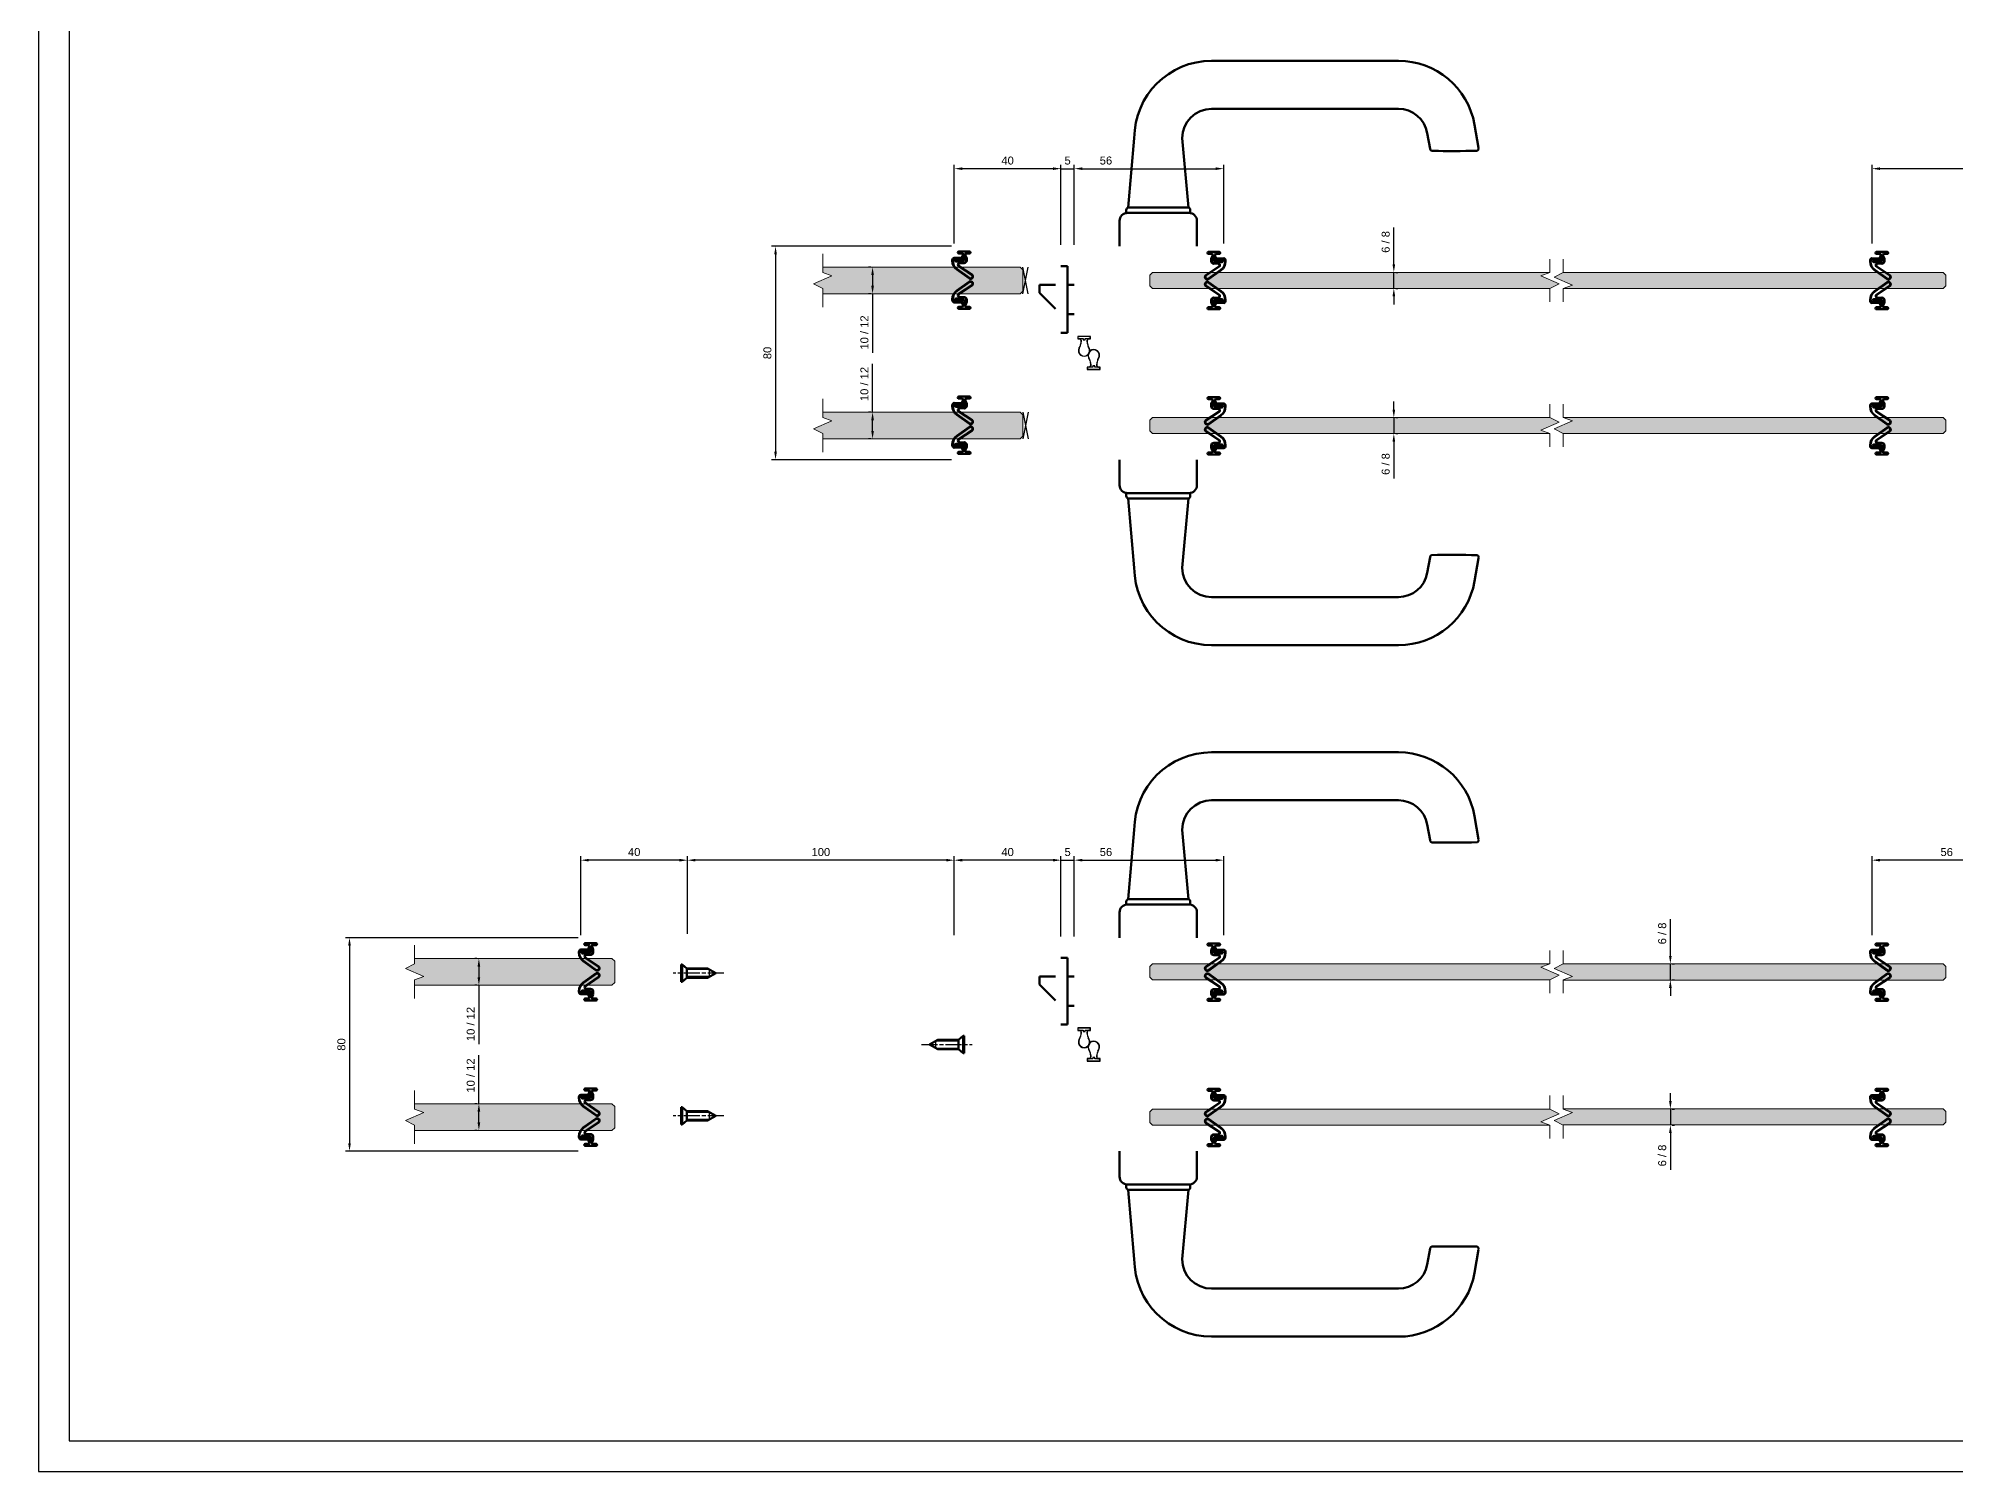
# Model space of a CAD drawing. Header units: millimetres. Extents: x 2781 to 3978, y 2153 to 2994.
# Drawn here: x 2781 to 3500, y 2153 to 2690 of the extents above; entities that cross this region are included whole.
import ezdxf

# ---------------------------------------------------------------- set-up
doc = ezdxf.new("R2010")
doc.units = ezdxf.units.MM
doc.linetypes.add('AM_ISO08W050', pattern=[18, 12, -1.5, 3, -1.5])
doc.linetypes.add('AM_ISO08W050x2', pattern=[9, 6, -0.75, 1.5, -0.75])
for name, color, linetype in [('48800_-_L2315', 7, 'Continuous'), ('48800_-_L3000', 7, 'Continuous'), ('__ADSSRV1_UTENTI', 7, 'Continuous'), ('Blocchi', 7, 'Continuous'), ('COMP', 41, 'Continuous'), ('PARTENZA_VERTICA', 7, 'Continuous'), ('quote', 3, 'Continuous')]:
    doc.layers.add(name, color=color, linetype=linetype)
for name, color, linetype, lineweight in [('AM_0N', 7, 'Continuous', 50), ('AM_4N', 3, 'Continuous', 25), ('AM_7N', 4, 'AM_ISO08W050', 25), ('GLASS & JOINTS', 250, 'Continuous', 13), ('NOTES', 7, 'Continuous', 15)]:
    doc.layers.add(name, color=color, linetype=linetype, lineweight=lineweight)
doc.layers.add('GLASS HATCH', color=7, linetype='Continuous', true_color=0xb8ffed, transparency=0.5)
doc.styles.get("Standard").update_dxf_attribs({"font": 'arial.ttf'})
doc.dimstyles.new('ISO-25$0', dxfattribs={"dimtxt": 3, "dimasz": 3, "dimexe": 1.5, "dimexo": 1.5, "dimgap": 1.5, "dimtad": 1, "dimtxsty": 'Standard', "dimcen": 2.5, "dimadec": 0, "dimazin": 0, "dimtfac": 1, "dimtmove": 0, "dimatfit": 3, "dimfxl": 1, "dimarcsym": 0})

# ---------------------------------------------------------------- blocks, each defined once
blk = doc.blocks.new('48750')
at = {"layer": 'COMP'}
for p, q in [((-3.8, 1.56), (-4.38, 1.84)), ((-1.46, 1.14), (-2.05, 1.14)), ((-4.38, -1.84), (-3.8, -1.56)), ((-2.05, -1.14), (-1.46, -1.14))]:
    blk.add_line(p, q, dxfattribs=at)
blk.add_lwpolyline([(-0.95, 1.75, -0.414214), (-1.45, 1.25), (-2.05, 1.25, -0.117054), (-3.75, 1.65), (-4.33, 1.94, 1.622467), (-4.33, -1.94), (-3.75, -1.65, -0.117054), (-2.05, -1.25), (-1.45, -1.25, -0.414214), (-0.95, -1.75), (-0.95, -2.41), (0, -2.41), (0, 2.41), (-0.95, 2.41)], format="xyb", close=True, dxfattribs=at)
blk.add_lwpolyline([(-0.1, 2.32), (-0.85, 2.32), (-0.85, 0.4), (-1.35, 0.4), (-1.35, -0.4), (-0.85, -0.4), (-0.85, -2.31), (-0.1, -2.31)], close=True, dxfattribs=at)
for centre, radius, start, end in [((-5.3, 0), 2.07, 63.29482, 296.70518), ((-2.05, 5.03), 3.89, 243.29482, 270), ((-1.46, 1.75), 0.61, 270, 0), ((-2.05, -5.03), 3.89, 90, 116.70518), ((-1.46, -1.75), 0.61, 0, 90)]:
    blk.add_arc(centre, radius, start, end, dxfattribs=at)
blk = doc.blocks.new('*D12')
at = {"layer": 'Defpoints', "color": 0, "transparency": 16777216}
for p in [(3288.26, 2602.63), (3289.05, 2602.63), (3288.26, 2596.63)]:
    blk.add_point(p, dxfattribs=at)
at = {"layer": 'quote', "color": 0, "lineweight": -2, "transparency": 16777216}
for p, q in [((3289.05, 2605.63), (3289.05, 2619.44)), ((3289.05, 2596.63), (3289.05, 2602.63)), ((3289.76, 2602.63), (3290.55, 2602.63)), ((3289.76, 2596.63), (3290.55, 2596.63)), ((3289.05, 2593.63), (3289.05, 2590.63))]:
    blk.add_line(p, q, dxfattribs=at)
at = {"layer": 'quote', "color": 0, "transparency": 16777216}
for points in [[(3288.55, 2605.63), (3289.55, 2605.63), (3289.05, 2602.63)], [(3288.55, 2593.63), (3289.55, 2593.63), (3289.05, 2596.63)]]:
    blk.add_solid(points, dxfattribs=at)
at = {"layer": 'quote', "color": 0, "transparency": 16777216, "insert": (3286, 2614.04), "char_height": 3, "attachment_point": 5, "rotation": 90}
blk.add_mtext('6 / 8', dxfattribs=at)
blk = doc.blocks.new('48800')
at = {"layer": '48800_-_L3000', "linetype": 'Continuous', "lineweight": 5}
h = blk.add_hatch(dxfattribs=at)
h.set_pattern_fill('LINE', color=3, scale=2, angle=45, style=0)
h.set_pattern_definition([(45, (-6239.775, -3270.2284), (-4.490128, 4.490128), [])])
edge = h.paths.add_edge_path()
edge.add_arc((9.4, 2.41), 0.897, 334.12953, 494.36432)
edge.add_line((8.77, 3.05), (5.44, -1.86))
edge.add_arc((4.92, -1.52), 0.632, 270, 326.69915, ccw=False)
edge.add_arc((5, -1.51), 0.64, 180.31288, 262.86787, ccw=False)
edge.add_line((4.36, -1.52), (4.39, -0.03))
edge.add_arc((3.39, -0.03), 1, 0, 90)
edge.add_line((3.39, 0.97), (2.4, 0.97))
edge.add_arc((2.4, 0.71), 0.253, 90, 120)
edge.add_line((2.27, 0.93), (1.59, 0.54))
edge.add_arc((1.47, 0.76), 0.253, 270, 300, ccw=False)
edge.add_line((1.47, 0.51), (1.01, 0.51))
edge.add_line((1.01, 0.51), (1.01, 0.41))
edge.add_line((1.01, 0.41), (1.47, 0.41))
edge.add_arc((1.47, 0.76), 0.353, 270, 300)
edge.add_line((1.64, 0.45), (2.32, 0.85))
edge.add_arc((2.4, 0.71), 0.153, 90, 120, ccw=False)
edge.add_line((2.4, 0.87), (3.39, 0.87))
edge.add_arc((3.39, -0.03), 0.9, 0.06989, 90, ccw=False)
edge.add_line((4.29, -0.03), (4.26, -1.51))
edge.add_arc((5, -1.51), 0.74, 180.20051, 263.35004)
edge.add_arc((4.92, -1.52), 0.732, 269.51182, 326.6433)
edge.add_line((5.53, -1.92), (8.85, 2.99))
edge.add_arc((9.4, 2.41), 0.797, -25.27845, 133.65847, ccw=False)
edge.add_line((10.12, 2.07), (6.71, -2.69))
edge.add_arc((3.54, -0.42), 3.9, 270, 324.43426, ccw=False)
edge.add_line((3.54, -4.32), (3.25, -4.32))
edge.add_arc((3.27, -3.48), 0.839, 196.69401, 268.73177, ccw=False)
edge.add_line((2.47, -3.72), (2.5, -1.15))
edge.add_arc((2.15, -1.15), 0.353, 359.88621, 420)
edge.add_line((2.32, -0.85), (1.64, -0.45))
edge.add_arc((1.47, -0.76), 0.353, 60, 90)
edge.add_line((1.47, -0.41), (1.01, -0.41))
edge.add_line((1.01, -0.41), (1.01, -0.51))
edge.add_line((1.01, -0.51), (1.47, -0.51))
edge.add_arc((1.47, -0.76), 0.253, 60, 90, ccw=False)
edge.add_line((1.59, -0.54), (2.27, -0.93))
edge.add_arc((2.15, -1.15), 0.253, 0, 60, ccw=False)
edge.add_line((2.4, -1.15), (2.37, -3.74))
edge.add_arc((3.27, -3.48), 0.939, 195.73271, 268.8012)
edge.add_line((3.25, -4.42), (3.54, -4.42))
edge.add_arc((3.54, -0.42), 4, 270, 324.43426)
edge.add_line((6.8, -2.75), (10.2, 2.02))
at = {"layer": '48800_-_L2315', "color": 3, "linetype": 'Continuous', "lineweight": 50}
for p, q in [((2.37, 0.86), (2.37, 0.81)), ((2.37, 0.38), (2.37, 0.33)), ((3.25, 0.87), (3.25, 0.82)), ((2.37, -0.45), (2.37, -0.5)), ((2.37, -0.81), (2.37, -0.88)), ((3.25, -0.09), (3.25, -0.17)), ((3.25, -3.38), (3.25, -3.43)), ((3.25, -4.27), (3.25, -4.32))]:
    blk.add_line(p, q, dxfattribs=at)
at = {"layer": '48800_-_L3000', "color": 3, "linetype": 'Continuous', "lineweight": 50}
for p, q in [((0, 2.02), (0, -2.02)), ((0.76, 0.63), (0.76, 2.02)), ((1.47, 0.51), (1.01, 0.51)), ((1.01, 0.51), (1.01, 0.41)), ((1.01, 0.41), (1.47, 0.41)), ((1.96, 0.38), (1.01, 0.38)), ((2.27, 0.93), (1.59, 0.54)), ((1.64, 0.45), (2.32, 0.85)), ((2.35, 0.8), (1.7, 0.43)), ((1.7, 0.43), (1.96, 0.43)), ((3.39, 0.97), (2.4, 0.97)), ((2.4, 0.87), (3.39, 0.87)), ((3.39, 0.82), (2.4, 0.82)), ((8.77, 3.05), (5.44, -1.86)), ((5.53, -1.92), (8.85, 2.99)), ((8.88, 2.95), (5.57, -1.95)), ((6.67, -2.66), (10.07, 2.09)), ((10.12, 2.07), (6.71, -2.69)), ((6.8, -2.75), (10.2, 2.02)), ((0.76, -2.02), (0.76, -0.63)), ((1.01, -0.38), (2, -0.38)), ((1.47, -0.41), (1.01, -0.41)), ((1.01, -0.41), (1.01, -0.51)), ((1.01, -0.51), (1.47, -0.51)), ((1.59, -0.54), (2.27, -0.93)), ((2.32, -0.85), (1.64, -0.45)), ((2, -0.43), (1.7, -0.43)), ((1.7, -0.43), (2.35, -0.8)), ((2.4, -1.15), (2.37, -3.74)), ((2.47, -3.72), (2.5, -1.15)), ((2.55, -1.15), (2.52, -3.72)), ((2.95, -3.02), (2.95, -1.38)), ((3, -1.38), (3, -3.02)), ((3.25, -4.27), (3.54, -4.27)), ((3.54, -4.32), (3.25, -4.32)), ((3.25, -4.42), (3.54, -4.42)), ((3.76, -3.02), (3.76, -1.42)), ((3.81, -1.42), (3.81, -3.02)), ((4.21, -1.51), (4.24, -0.03)), ((4.29, -0.03), (4.26, -1.51)), ((4.36, -1.52), (4.39, -0.03))]:
    blk.add_line(p, q, dxfattribs=at)
for centre, radius, start, end in [((0.38, 2.02), 0.379, 0, 180), ((1.01, 0.63), 0.253, 180, 270), ((1.47, 0.76), 0.253, 270, 300), ((1.47, 0.76), 0.353, 270, 300), ((1.96, -1.42), 1.85, 0, 90), ((1.96, -1.42), 1.8, 0, 90), ((2.4, 0.71), 0.253, 90, 120), ((2.4, 0.71), 0.153, 90, 120), ((2.4, 0.71), 0.103, 90, 120), ((3.39, -0.03), 1, 0, 90), ((3.39, -0.03), 0.9, 0.06989, 90), ((3.39, -0.03), 0.85, 0.10937, 90), ((9.4, 2.41), 0.897, 334.12953, 134.36432), ((9.4, 2.41), 0.797, 334.72155, 133.65847), ((9.4, 2.41), 0.747, 335.06135, 133.25328), ((0.38, -2.02), 0.379, 180, 0), ((1.01, -0.63), 0.253, 90, 180), ((1.47, -0.76), 0.353, 60, 90), ((1.47, -0.76), 0.253, 60, 90), ((2, -1.38), 1, 0, 90), ((2, -1.38), 0.95, 0, 90), ((2.15, -1.15), 0.253, 0, 60), ((2.15, -1.15), 0.353, 359.88621, 60), ((2.15, -1.15), 0.403, 359.84598, 60), ((3.27, -3.48), 0.939, 195.73271, 268.8012), ((3.27, -3.48), 0.839, 196.69401, 268.73177), ((3.27, -3.48), 0.789, 197.24238, 268.6922), ((3.38, -3.02), 0.429, 180, 0), ((3.38, -3.02), 0.379, 180, 0), ((3.54, -0.42), 3.85, 270, 324.43426), ((3.54, -0.42), 3.9, 270, 324.43426), ((3.54, -0.42), 4, 270, 324.43426), ((5, -1.51), 0.79, 180.15251, 263.54516), ((5, -1.51), 0.74, 180.20051, 263.35004), ((5, -1.51), 0.64, 180.31288, 262.86787), ((4.92, -1.52), 0.732, 269.51182, 326.6433), ((4.92, -1.52), 0.782, 269.31452, 326.61948), ((4.92, -1.52), 0.632, 270, 326.69915)]:
    blk.add_arc(centre, radius, start, end, dxfattribs=at)
at = {"layer": 'PARTENZA_VERTICA', "color": 3, "linetype": 'Continuous', "lineweight": 50}
for p, q in [((2.2, 0.72), (2.2, 0.77)), ((2.2, 0.36), (2.2, 0.41)), ((2.2, -0.45), (2.2, -0.4)), ((2.2, -0.77), (2.2, -0.72))]:
    blk.add_line(p, q, dxfattribs=at)
blk = doc.blocks.new('*D13')
at = {"layer": 'Defpoints', "color": 0, "transparency": 16777216}
for p in [(3288.26, 2548.23), (3288.26, 2542.23), (3289.05, 2542.23)]:
    blk.add_point(p, dxfattribs=at)
at = {"layer": 'quote', "color": 0, "lineweight": -2, "transparency": 16777216}
for p, q in [((3289.05, 2551.23), (3289.05, 2554.23)), ((3289.05, 2548.23), (3289.05, 2542.23)), ((3289.76, 2548.23), (3290.55, 2548.23)), ((3289.05, 2539.23), (3289.05, 2525.42)), ((3289.76, 2542.23), (3290.55, 2542.23))]:
    blk.add_line(p, q, dxfattribs=at)
at = {"layer": 'quote', "color": 0, "transparency": 16777216}
for points in [[(3288.55, 2551.23), (3289.55, 2551.23), (3289.05, 2548.23)], [(3288.55, 2539.23), (3289.55, 2539.23), (3289.05, 2542.23)]]:
    blk.add_solid(points, dxfattribs=at)
at = {"layer": 'quote', "color": 0, "transparency": 16777216, "insert": (3286, 2530.82), "char_height": 3, "attachment_point": 5, "rotation": 90}
blk.add_mtext('6 / 8', dxfattribs=at)
blk = doc.blocks.new('maniglia double')
at = {"layer": '__ADSSRV1_UTENTI', "color": 3, "linetype": 'Continuous', "lineweight": 50}
for p, q in [((121.5, 88), (51.5, 88)), ((51.5, 70), (121.5, 70)), ((22.5, 59), (20.23, 33)), ((42.77, 33), (40.5, 59)), ((132.33, 60.91), (133.37, 55.01)), ((151.59, 55.34), (150.06, 64.04)), ((19.5, 32.04), (19.5, 31)), ((19.5, 31), (20, 31)), ((43, 31), (20, 31)), ((20.23, 33), (42.77, 33)), ((43, 31), (43.5, 31)), ((43.5, 31), (43.5, 32.04)), ((17, 18.5), (17, 28)), ((46, 18.5), (46, 28)), ((-2.5, 11), (-5, 11)), ((-2.5, 11), (-2.5, -14)), ((-13, 4), (-7, 4)), ((-13, 1), (-13, 4)), ((-13, 1), (-7, -5)), ((-2.5, 4), (0, 4)), ((-2.5, -7), (0, -7)), ((-2.5, -14), (-5, -14)), ((17, -61.5), (17, -71)), ((46, -61.5), (46, -71)), ((20, -74), (19.5, -74)), ((19.5, -74), (19.5, -75.04)), ((20, -74), (43, -74)), ((42.77, -76), (20.23, -76)), ((20.23, -76), (22.5, -102)), ((40.5, -102), (42.77, -76)), ((43.5, -74), (43, -74)), ((43.5, -75.04), (43.5, -74)), ((133.37, -98.01), (132.33, -103.91)), ((150.06, -107.04), (151.59, -98.34)), ((121.5, -113), (51.5, -113)), ((51.5, -131), (121.5, -131))]:
    blk.add_line(p, q, dxfattribs=at)
for centre, radius, start, end in [((51.5, 59), 29, 90, 180), ((121.5, 59), 29, 10, 90), ((51.5, 59), 11, 90, 180), ((121.5, 59), 11, 10, 90), ((141.77, 495.09), 440.92, 268.99371, 271.19893), ((135.98, 112.29), 58.08, 268.07683, 270.50564), ((20, 28), 3, 90, 180), ((20.5, 32.04), 1, 105.94445, 180), ((42.5, 32.04), 1, 0, 74.05555), ((43, 28), 3, 0, 90), ((20, -71), 3, 180, 270), ((43, -71), 3, 270, 0), ((20.5, -75.04), 1, 180, 254.05555), ((42.5, -75.04), 1, 285.94445, 360), ((141.83, -502.65), 405.48, 88.7047, 91.10266), ((51.5, -102), 29, 180, 270), ((51.5, -102), 11, 180, 270), ((121.5, -102), 11, 270, 350), ((121.5, -102), 29, 270, 350)]:
    blk.add_arc(centre, radius, start, end, dxfattribs=at)
for points, knots in [([(133.37, 55.01), (133.39, 54.92), (133.44, 54.77), (133.58, 54.54), (133.79, 54.35), (133.94, 54.28), (134.03, 54.24)], [0, 0, 0, 0, 0.237434, 0.489572, 0.745775, 1, 1, 1, 1]), ([(151, 54.27), (151.11, 54.33), (151.3, 54.44), (151.51, 54.72), (151.61, 55.05), (151.6, 55.25), (151.59, 55.36)], [0, 0, 0, 0, 0.256701, 0.515566, 0.769442, 1, 1, 1, 1]), ([(134.03, -97.24), (133.94, -97.28), (133.79, -97.35), (133.58, -97.54), (133.44, -97.77), (133.39, -97.92), (133.37, -98.01)], [0, 0, 0, 0, 0.254225, 0.510428, 0.762566, 1, 1, 1, 1]), ([(151.59, -98.36), (151.6, -98.25), (151.61, -98.05), (151.51, -97.72), (151.3, -97.44), (151.11, -97.33), (151, -97.27)], [0, 0, 0, 0, 0.230558, 0.484434, 0.743299, 1, 1, 1, 1])]:
    blk.add_open_spline(points, degree=3, knots=knots, dxfattribs=at)
blk = doc.blocks.new('vite TSPIC autofil 3.5x13')
at = {"layer": 'AM_0N'}
for points in [[(-1.75, 7.7), (0, 10.9)], [(-1.75, 7.7), (0, 10.9)], [(-1.75, 0), (-1.75, 7.7)], [(-1.75, 0), (-1.75, 7.7)], [(1.75, 7.7), (0, 10.9)], [(1.75, 7.7), (0, 10.9)], [(1.75, 0), (1.75, 7.7)], [(1.75, 0), (1.75, 7.7)], [(-1.75, 0), (1.75, 0)], [(1.75, 0), (3.22, -1.75)], [(-1.75, 0), (-3.22, -1.75)], [(-3.22, -1.75), (3.22, -1.75)], [(-3.22, -2.1), (-3.22, -1.75)], [(-3.22, -2.1), (-3.22, -1.75)], [(-3.22, -2.1), (3.22, -2.1)], [(3.22, -2.1), (3.22, -1.75)], [(3.22, -2.1), (3.22, -1.75)]]:
    blk.add_lwpolyline(points, dxfattribs=at)
at = {"layer": 'AM_4N'}
for points in [[(-1.32, 8.49), (-1.32, 0)], [(-1.32, 8.49), (1.32, 8.49)], [(-1.32, 8.49), (-1.32, 0)], [(-1.32, 8.49), (1.32, 8.49)], [(1.32, 8.49), (1.32, 0)], [(1.32, 8.49), (1.32, 0)]]:
    blk.add_lwpolyline(points, dxfattribs=at)
at = {"layer": 'AM_7N', "linetype": 'AM_ISO08W050x2'}
blk.add_lwpolyline([(0, 13.9), (0, -5.1)], dxfattribs=at)
blk = doc.blocks.new('Cartiglio A3')
at = {"color": 6}
for points in [[(0, 726.876), (0, 0), (1034.376, 0), (1034.376, 726.876)], [(10, 716.876), (10, 10), (1024.376, 10), (1024.376, 716.876)]]:
    blk.add_lwpolyline(points, close=True, dxfattribs=at)
blk = doc.blocks.new('*D55')
at = {"layer": 'Defpoints', "color": 0, "transparency": 16777216}
for p in [(3093.65, 2604.63), (3094.43, 2604.63), (3094.43, 2594.63)]:
    blk.add_point(p, dxfattribs=at)
at = {"layer": 'quote', "color": 0, "lineweight": -2, "transparency": 16777216}
for p, q in [((3092.93, 2604.63), (3092.15, 2604.63)), ((3093.65, 2601.63), (3093.65, 2597.63)), ((3092.93, 2594.63), (3092.15, 2594.63)), ((3093.65, 2594.63), (3093.65, 2572.53))]:
    blk.add_line(p, q, dxfattribs=at)
at = {"layer": 'quote', "color": 0, "transparency": 16777216}
for points in [[(3093.15, 2601.63), (3094.15, 2601.63), (3093.65, 2604.63)], [(3093.15, 2597.63), (3094.15, 2597.63), (3093.65, 2594.63)]]:
    blk.add_solid(points, dxfattribs=at)
at = {"layer": 'quote', "color": 0, "transparency": 16777216, "insert": (3090.59, 2580.1), "char_height": 3, "attachment_point": 5, "rotation": 90}
blk.add_mtext('10 / 12', dxfattribs=at)
blk = doc.blocks.new('*D56')
at = {"layer": 'Defpoints', "color": 0, "transparency": 16777216}
for p in [(3093.65, 2550.23), (3094.43, 2550.23), (3094.43, 2540.23)]:
    blk.add_point(p, dxfattribs=at)
at = {"layer": 'quote', "color": 0, "lineweight": -2, "transparency": 16777216}
for p, q in [((3093.65, 2550.23), (3093.65, 2568.37)), ((3092.93, 2550.23), (3092.15, 2550.23)), ((3093.65, 2543.23), (3093.65, 2547.23)), ((3092.93, 2540.23), (3092.15, 2540.23))]:
    blk.add_line(p, q, dxfattribs=at)
at = {"layer": 'quote', "color": 0, "transparency": 16777216}
for points in [[(3093.15, 2547.23), (3094.15, 2547.23), (3093.65, 2550.23)], [(3093.15, 2543.23), (3094.15, 2543.23), (3093.65, 2540.23)]]:
    blk.add_solid(points, dxfattribs=at)
at = {"layer": 'quote', "color": 0, "transparency": 16777216, "insert": (3090.59, 2560.8), "char_height": 3, "attachment_point": 5, "rotation": 90}
blk.add_mtext('10 / 12', dxfattribs=at)
blk = doc.blocks.new('*D57')
at = {"layer": 'Defpoints', "color": 0, "transparency": 16777216}
for p in [(3124.76, 2612.43), (3057.27, 2532.43), (3124.77, 2532.43)]:
    blk.add_point(p, dxfattribs=at)
at = {"layer": 'quote', "color": 0, "lineweight": -2, "transparency": 16777216}
for p, q in [((3123.26, 2612.43), (3055.77, 2612.43)), ((3057.27, 2609.43), (3057.27, 2535.43)), ((3123.27, 2532.43), (3055.77, 2532.43))]:
    blk.add_line(p, q, dxfattribs=at)
at = {"layer": 'quote', "color": 0, "transparency": 16777216}
for points in [[(3056.77, 2609.43), (3057.77, 2609.43), (3057.27, 2612.43)], [(3056.77, 2535.43), (3057.77, 2535.43), (3057.27, 2532.43)]]:
    blk.add_solid(points, dxfattribs=at)
at = {"layer": 'quote', "color": 0, "transparency": 16777216, "insert": (3054.23, 2572.43), "char_height": 3, "attachment_point": 5, "rotation": 90}
blk.add_mtext('80', dxfattribs=at)
blk = doc.blocks.new('*D58')
at = {"layer": 'Defpoints', "color": 0, "transparency": 16777216}
for p in [(3124.26, 2641.5), (3124.26, 2611.94), (3164.26, 2611.43)]:
    blk.add_point(p, dxfattribs=at)
at = {"layer": 'quote', "color": 0, "lineweight": -2, "transparency": 16777216}
for p, q in [((3124.26, 2613.44), (3124.26, 2643)), ((3161.26, 2641.5), (3127.26, 2641.5)), ((3164.26, 2612.93), (3164.26, 2643))]:
    blk.add_line(p, q, dxfattribs=at)
at = {"layer": 'quote', "color": 0, "transparency": 16777216}
for points in [[(3127.26, 2642), (3127.26, 2641), (3124.26, 2641.5)], [(3161.26, 2642), (3161.26, 2641), (3164.26, 2641.5)]]:
    blk.add_solid(points, dxfattribs=at)
at = {"layer": 'quote', "color": 0, "transparency": 16777216, "insert": (3144.26, 2644.53), "char_height": 3, "attachment_point": 5}
blk.add_mtext('40', dxfattribs=at)
blk = doc.blocks.new('*D59')
at = {"layer": 'Defpoints', "color": 0, "transparency": 16777216}
for p in [(3225.26, 2641.5), (3169.26, 2611.43), (3225.26, 2611.93)]:
    blk.add_point(p, dxfattribs=at)
at = {"layer": 'quote', "color": 0, "lineweight": -2, "transparency": 16777216}
for p, q in [((3169.26, 2612.93), (3169.26, 2643)), ((3172.26, 2641.5), (3222.26, 2641.5)), ((3225.26, 2613.43), (3225.26, 2643))]:
    blk.add_line(p, q, dxfattribs=at)
at = {"layer": 'quote', "color": 0, "transparency": 16777216}
for points in [[(3172.26, 2642), (3172.26, 2641), (3169.26, 2641.5)], [(3222.26, 2642), (3222.26, 2641), (3225.26, 2641.5)]]:
    blk.add_solid(points, dxfattribs=at)
at = {"layer": 'quote', "color": 0, "transparency": 16777216, "insert": (3181.13, 2644.53), "char_height": 3, "attachment_point": 5}
blk.add_mtext('56', dxfattribs=at)
blk = doc.blocks.new('*D60')
at = {"layer": 'Defpoints', "color": 0, "transparency": 16777216}
for p in [(3169.26, 2641.5), (3164.26, 2611.43), (3169.26, 2611.43)]:
    blk.add_point(p, dxfattribs=at)
at = {"layer": 'quote', "color": 0, "lineweight": -2, "transparency": 16777216}
for p, q in [((3161.26, 2641.5), (3158.26, 2641.5)), ((3164.26, 2612.93), (3164.26, 2643)), ((3164.26, 2641.5), (3169.26, 2641.5)), ((3169.26, 2612.93), (3169.26, 2643)), ((3172.26, 2641.5), (3175.26, 2641.5))]:
    blk.add_line(p, q, dxfattribs=at)
at = {"layer": 'quote', "color": 0, "transparency": 16777216}
for points in [[(3161.26, 2642), (3161.26, 2641), (3164.26, 2641.5)], [(3172.26, 2642), (3172.26, 2641), (3169.26, 2641.5)]]:
    blk.add_solid(points, dxfattribs=at)
at = {"layer": 'quote', "color": 0, "transparency": 16777216, "insert": (3166.76, 2644.53), "char_height": 3, "attachment_point": 5}
blk.add_mtext('5', dxfattribs=at)
blk = doc.blocks.new('*D65')
at = {"layer": 'Defpoints', "color": 0, "transparency": 16777216}
for p in [(3468.31, 2641.5), (3468.31, 2611.93), (3524.31, 2611.43)]:
    blk.add_point(p, dxfattribs=at)
at = {"layer": 'quote', "color": 0, "lineweight": -2, "transparency": 16777216}
for p, q in [((3468.31, 2613.43), (3468.31, 2643)), ((3521.31, 2641.5), (3471.31, 2641.5)), ((3524.31, 2612.93), (3524.31, 2643))]:
    blk.add_line(p, q, dxfattribs=at)
at = {"layer": 'quote', "color": 0, "transparency": 16777216}
for points in [[(3471.31, 2642), (3471.31, 2641), (3468.31, 2641.5)], [(3521.31, 2642), (3521.31, 2641), (3524.31, 2641.5)]]:
    blk.add_solid(points, dxfattribs=at)
at = {"layer": 'quote', "color": 0, "transparency": 16777216, "insert": (3512.44, 2644.53), "char_height": 3, "attachment_point": 5}
blk.add_mtext('56', dxfattribs=at)
blk = doc.blocks.new('*D78')
at = {"layer": 'Defpoints', "color": 0, "transparency": 16777216}
for p in [(3391.93, 2343.47), (3392.72, 2343.47), (3391.93, 2337.47)]:
    blk.add_point(p, dxfattribs=at)
at = {"layer": 'quote', "color": 0, "lineweight": -2, "transparency": 16777216}
for p, q in [((3392.72, 2346.47), (3392.72, 2360.28)), ((3392.72, 2337.47), (3392.72, 2343.47)), ((3393.43, 2343.47), (3394.22, 2343.47)), ((3393.43, 2337.47), (3394.22, 2337.47)), ((3392.72, 2334.47), (3392.72, 2331.47))]:
    blk.add_line(p, q, dxfattribs=at)
at = {"layer": 'quote', "color": 0, "transparency": 16777216}
for points in [[(3392.22, 2346.47), (3393.22, 2346.47), (3392.72, 2343.47)], [(3392.22, 2334.47), (3393.22, 2334.47), (3392.72, 2337.47)]]:
    blk.add_solid(points, dxfattribs=at)
at = {"layer": 'quote', "color": 0, "transparency": 16777216, "insert": (3389.67, 2354.88), "char_height": 3, "attachment_point": 5, "rotation": 90}
blk.add_mtext('6 / 8', dxfattribs=at)
blk = doc.blocks.new('*D79')
at = {"layer": 'Defpoints', "color": 0, "transparency": 16777216}
for p in [(3391.93, 2289.07), (3391.93, 2283.07), (3392.72, 2283.07)]:
    blk.add_point(p, dxfattribs=at)
at = {"layer": 'quote', "color": 0, "lineweight": -2, "transparency": 16777216}
for p, q in [((3392.72, 2292.07), (3392.72, 2295.07)), ((3392.72, 2289.07), (3392.72, 2283.07)), ((3393.43, 2289.07), (3394.22, 2289.07)), ((3392.72, 2280.07), (3392.72, 2266.26)), ((3393.43, 2283.07), (3394.22, 2283.07))]:
    blk.add_line(p, q, dxfattribs=at)
at = {"layer": 'quote', "color": 0, "transparency": 16777216}
for points in [[(3392.22, 2292.07), (3393.22, 2292.07), (3392.72, 2289.07)], [(3392.22, 2280.07), (3393.22, 2280.07), (3392.72, 2283.07)]]:
    blk.add_solid(points, dxfattribs=at)
at = {"layer": 'quote', "color": 0, "transparency": 16777216, "insert": (3389.67, 2271.66), "char_height": 3, "attachment_point": 5, "rotation": 90}
blk.add_mtext('6 / 8', dxfattribs=at)
blk = doc.blocks.new('*D73')
at = {"layer": 'Defpoints', "color": 0, "transparency": 16777216}
for p in [(2946.06, 2345.47), (2946.85, 2345.47), (2946.85, 2335.47)]:
    blk.add_point(p, dxfattribs=at)
at = {"layer": 'quote', "color": 0, "lineweight": -2, "transparency": 16777216}
for p, q in [((2945.35, 2345.47), (2944.56, 2345.47)), ((2946.06, 2342.47), (2946.06, 2338.47)), ((2945.35, 2335.47), (2944.56, 2335.47)), ((2946.06, 2335.47), (2946.06, 2313.37))]:
    blk.add_line(p, q, dxfattribs=at)
at = {"layer": 'quote', "color": 0, "transparency": 16777216}
for points in [[(2945.56, 2342.47), (2946.56, 2342.47), (2946.06, 2345.47)], [(2945.56, 2338.47), (2946.56, 2338.47), (2946.06, 2335.47)]]:
    blk.add_solid(points, dxfattribs=at)
at = {"layer": 'quote', "color": 0, "transparency": 16777216, "insert": (2943.01, 2320.94), "char_height": 3, "attachment_point": 5, "rotation": 90}
blk.add_mtext('10 / 12', dxfattribs=at)
blk = doc.blocks.new('*D74')
at = {"layer": 'Defpoints', "color": 0, "transparency": 16777216}
for p in [(2946.06, 2291.07), (2946.85, 2291.07), (2946.85, 2281.07)]:
    blk.add_point(p, dxfattribs=at)
at = {"layer": 'quote', "color": 0, "lineweight": -2, "transparency": 16777216}
for p, q in [((2946.06, 2291.07), (2946.06, 2309.21)), ((2945.35, 2291.07), (2944.56, 2291.07)), ((2946.06, 2284.07), (2946.06, 2288.07)), ((2945.35, 2281.07), (2944.56, 2281.07))]:
    blk.add_line(p, q, dxfattribs=at)
at = {"layer": 'quote', "color": 0, "transparency": 16777216}
for points in [[(2945.56, 2288.07), (2946.56, 2288.07), (2946.06, 2291.07)], [(2945.56, 2284.07), (2946.56, 2284.07), (2946.06, 2281.07)]]:
    blk.add_solid(points, dxfattribs=at)
at = {"layer": 'quote', "color": 0, "transparency": 16777216, "insert": (2943.01, 2301.64), "char_height": 3, "attachment_point": 5, "rotation": 90}
blk.add_mtext('10 / 12', dxfattribs=at)
blk = doc.blocks.new('*D75')
at = {"layer": 'Defpoints', "color": 0, "transparency": 16777216}
for p in [(3124.26, 2382.34), (3124.26, 2352.78), (3164.26, 2352.27)]:
    blk.add_point(p, dxfattribs=at)
at = {"layer": 'quote', "color": 0, "lineweight": -2, "transparency": 16777216}
for p, q in [((3124.26, 2354.28), (3124.26, 2383.84)), ((3161.26, 2382.34), (3127.26, 2382.34)), ((3164.26, 2353.77), (3164.26, 2383.84))]:
    blk.add_line(p, q, dxfattribs=at)
at = {"layer": 'quote', "color": 0, "transparency": 16777216}
for points in [[(3127.26, 2382.84), (3127.26, 2381.84), (3124.26, 2382.34)], [(3161.26, 2382.84), (3161.26, 2381.84), (3164.26, 2382.34)]]:
    blk.add_solid(points, dxfattribs=at)
at = {"layer": 'quote', "color": 0, "transparency": 16777216, "insert": (3144.26, 2385.37), "char_height": 3, "attachment_point": 5}
blk.add_mtext('40', dxfattribs=at)
blk = doc.blocks.new('*D76')
at = {"layer": 'Defpoints', "color": 0, "transparency": 16777216}
for p in [(3225.26, 2382.34), (3169.26, 2352.27), (3225.26, 2352.77)]:
    blk.add_point(p, dxfattribs=at)
at = {"layer": 'quote', "color": 0, "lineweight": -2, "transparency": 16777216}
for p, q in [((3169.26, 2353.77), (3169.26, 2383.84)), ((3172.26, 2382.34), (3222.26, 2382.34)), ((3225.26, 2354.27), (3225.26, 2383.84))]:
    blk.add_line(p, q, dxfattribs=at)
at = {"layer": 'quote', "color": 0, "transparency": 16777216}
for points in [[(3172.26, 2382.84), (3172.26, 2381.84), (3169.26, 2382.34)], [(3222.26, 2382.84), (3222.26, 2381.84), (3225.26, 2382.34)]]:
    blk.add_solid(points, dxfattribs=at)
at = {"layer": 'quote', "color": 0, "transparency": 16777216, "insert": (3181.13, 2385.37), "char_height": 3, "attachment_point": 5}
blk.add_mtext('56', dxfattribs=at)
blk = doc.blocks.new('*D77')
at = {"layer": 'Defpoints', "color": 0, "transparency": 16777216}
for p in [(3169.26, 2382.34), (3164.26, 2352.27), (3169.26, 2352.27)]:
    blk.add_point(p, dxfattribs=at)
at = {"layer": 'quote', "color": 0, "lineweight": -2, "transparency": 16777216}
for p, q in [((3161.26, 2382.34), (3158.26, 2382.34)), ((3164.26, 2353.77), (3164.26, 2383.84)), ((3164.26, 2382.34), (3169.26, 2382.34)), ((3169.26, 2353.77), (3169.26, 2383.84)), ((3172.26, 2382.34), (3175.26, 2382.34))]:
    blk.add_line(p, q, dxfattribs=at)
at = {"layer": 'quote', "color": 0, "transparency": 16777216}
for points in [[(3161.26, 2382.84), (3161.26, 2381.84), (3164.26, 2382.34)], [(3172.26, 2382.84), (3172.26, 2381.84), (3169.26, 2382.34)]]:
    blk.add_solid(points, dxfattribs=at)
at = {"layer": 'quote', "color": 0, "transparency": 16777216, "insert": (3166.76, 2385.37), "char_height": 3, "attachment_point": 5}
blk.add_mtext('5', dxfattribs=at)
blk = doc.blocks.new('*D71')
at = {"layer": 'Defpoints', "color": 0, "transparency": 16777216}
for p in [(3468.31, 2382.34), (3468.31, 2352.77), (3524.31, 2352.27)]:
    blk.add_point(p, dxfattribs=at)
at = {"layer": 'quote', "color": 0, "lineweight": -2, "transparency": 16777216}
for p, q in [((3468.31, 2354.27), (3468.31, 2383.84)), ((3521.31, 2382.34), (3471.31, 2382.34)), ((3524.31, 2353.77), (3524.31, 2383.84))]:
    blk.add_line(p, q, dxfattribs=at)
at = {"layer": 'quote', "color": 0, "transparency": 16777216}
for points in [[(3471.31, 2382.84), (3471.31, 2381.84), (3468.31, 2382.34)], [(3521.31, 2382.84), (3521.31, 2381.84), (3524.31, 2382.34)]]:
    blk.add_solid(points, dxfattribs=at)
at = {"layer": 'quote', "color": 0, "transparency": 16777216, "insert": (3496.31, 2385.37), "char_height": 3, "attachment_point": 5}
blk.add_mtext('56', dxfattribs=at)
blk = doc.blocks.new('*D80')
at = {"layer": 'Defpoints', "color": 0, "transparency": 16777216}
for p in [(3024.26, 2382.34), (3024.26, 2353.27), (3124.26, 2353.27)]:
    blk.add_point(p, dxfattribs=at)
at = {"layer": 'quote', "color": 0, "lineweight": -2, "transparency": 16777216}
for p, q in [((3024.26, 2354.77), (3024.26, 2383.84)), ((3121.26, 2382.34), (3027.26, 2382.34)), ((3124.26, 2354.77), (3124.26, 2383.84))]:
    blk.add_line(p, q, dxfattribs=at)
at = {"layer": 'quote', "color": 0, "transparency": 16777216}
for points in [[(3027.26, 2382.84), (3027.26, 2381.84), (3024.26, 2382.34)], [(3121.26, 2382.84), (3121.26, 2381.84), (3124.26, 2382.34)]]:
    blk.add_solid(points, dxfattribs=at)
at = {"layer": 'quote', "color": 0, "transparency": 16777216, "insert": (3074.26, 2385.37), "char_height": 3, "attachment_point": 5}
blk.add_mtext('100', dxfattribs=at)
blk = doc.blocks.new('*D81')
at = {"layer": 'Defpoints', "color": 0, "transparency": 16777216}
for p in [(2984.26, 2382.34), (2984.26, 2352.77), (3024.26, 2353.27)]:
    blk.add_point(p, dxfattribs=at)
at = {"layer": 'quote', "color": 0, "lineweight": -2, "transparency": 16777216}
for p, q in [((2984.26, 2354.27), (2984.26, 2383.84)), ((3021.26, 2382.34), (2987.26, 2382.34)), ((3024.26, 2354.77), (3024.26, 2383.84))]:
    blk.add_line(p, q, dxfattribs=at)
at = {"layer": 'quote', "color": 0, "transparency": 16777216}
for points in [[(2987.26, 2382.84), (2987.26, 2381.84), (2984.26, 2382.34)], [(3021.26, 2382.84), (3021.26, 2381.84), (3024.26, 2382.34)]]:
    blk.add_solid(points, dxfattribs=at)
at = {"layer": 'quote', "color": 0, "transparency": 16777216, "insert": (3004.26, 2385.37), "char_height": 3, "attachment_point": 5}
blk.add_mtext('40', dxfattribs=at)
blk = doc.blocks.new('*D82')
at = {"layer": 'Defpoints', "color": 0, "transparency": 16777216}
for p in [(2984.76, 2353.27), (2897.56, 2273.27), (2984.76, 2273.27)]:
    blk.add_point(p, dxfattribs=at)
at = {"layer": 'quote', "color": 0, "lineweight": -2, "transparency": 16777216}
for p, q in [((2983.26, 2353.27), (2896.06, 2353.27)), ((2897.56, 2350.27), (2897.56, 2276.27)), ((2983.26, 2273.27), (2896.06, 2273.27))]:
    blk.add_line(p, q, dxfattribs=at)
at = {"layer": 'quote', "color": 0, "transparency": 16777216}
for points in [[(2897.06, 2350.27), (2898.06, 2350.27), (2897.56, 2353.27)], [(2897.06, 2276.27), (2898.06, 2276.27), (2897.56, 2273.27)]]:
    blk.add_solid(points, dxfattribs=at)
at = {"layer": 'quote', "color": 0, "transparency": 16777216, "insert": (2894.53, 2313.27), "char_height": 3, "attachment_point": 5, "rotation": 90}
blk.add_mtext('80', dxfattribs=at)

msp = doc.modelspace()

# ---------------------------------------------------------------- hatches: boundary and pattern name
at = {"layer": 'GLASS HATCH'}
h = msp.add_hatch(color=256, dxfattribs=at)
h.dxf.hatch_style = 1
h.paths.add_polyline_path([(3074.955, 2604.629), (3074.955, 2602.611), (3078.389, 2601.361), (3071.52, 2598.361), (3074.955, 2596.611), (3074.955, 2594.629), (3148.96, 2594.629), (3149.96, 2595.629), (3149.96, 2603.629), (3148.96, 2604.629)])
h = msp.add_hatch(color=256, dxfattribs=at)
h.dxf.hatch_style = 1
h.paths.add_polyline_path([(3198.56, 2602.629), (3197.56, 2601.629), (3197.56, 2597.629), (3198.56, 2596.629), (3347.601, 2596.629), (3351, 2598.361), (3344.132, 2601.361), (3347.566, 2602.611), (3347.566, 2602.629)])
h = msp.add_hatch(color=256, dxfattribs=at)
h.dxf.hatch_style = 1
h.paths.add_polyline_path([(3352.531, 2602.593), (3349.132, 2600.861), (3356, 2597.861), (3352.566, 2596.611), (3352.566, 2596.593), (3495.012, 2596.593), (3496.012, 2597.593), (3496.012, 2601.593), (3495.012, 2602.593)])
h = msp.add_hatch(color=256, dxfattribs=at)
h.dxf.hatch_style = 1
h.paths.add_polyline_path([(3074.955, 2550.229), (3074.955, 2548.211), (3078.389, 2546.961), (3071.52, 2543.961), (3074.955, 2542.211), (3074.955, 2540.229), (3148.96, 2540.229), (3149.96, 2541.229), (3149.96, 2549.229), (3148.96, 2550.229)])
h = msp.add_hatch(color=256, dxfattribs=at)
h.dxf.hatch_style = 1
h.paths.add_polyline_path([(3347.566, 2542.229), (3347.566, 2542.247), (3344.132, 2543.497), (3351, 2546.497), (3347.601, 2548.229), (3198.56, 2548.229), (3197.56, 2547.229), (3197.56, 2543.229), (3198.56, 2542.229)])
h = msp.add_hatch(color=256, dxfattribs=at)
h.dxf.hatch_style = 1
h.paths.add_polyline_path([(3495.012, 2542.265), (3496.012, 2543.265), (3496.012, 2547.265), (3495.012, 2548.265), (3352.566, 2548.265), (3352.566, 2548.247), (3356, 2546.997), (3349.132, 2543.997), (3352.531, 2542.265)])
h = msp.add_hatch(color=256, dxfattribs=at)
h.dxf.hatch_style = 1
h.paths.add_polyline_path([(2921.955, 2345.471), (2921.955, 2343.489), (2918.52, 2341.739), (2925.389, 2338.739), (2921.955, 2337.489), (2921.955, 2335.471), (2995.96, 2335.471), (2996.96, 2336.471), (2996.96, 2344.471), (2995.96, 2345.471)])
h = msp.add_hatch(color=256, dxfattribs=at)
h.dxf.hatch_style = 1
h.paths.add_polyline_path([(3198.56, 2343.471), (3197.56, 2342.471), (3197.56, 2338.471), (3198.56, 2337.471), (3347.601, 2337.471), (3351, 2339.203), (3344.132, 2342.203), (3347.566, 2343.453), (3347.566, 2343.471)])
h = msp.add_hatch(color=256, dxfattribs=at)
h.dxf.hatch_style = 1
h.paths.add_polyline_path([(3352.531, 2343.435), (3349.132, 2341.703), (3356, 2338.703), (3352.566, 2337.453), (3352.566, 2337.435), (3495.012, 2337.435), (3496.012, 2338.435), (3496.012, 2342.435), (3495.012, 2343.435)])
h = msp.add_hatch(color=256, dxfattribs=at)
h.dxf.hatch_style = 1
h.paths.add_polyline_path([(2995.96, 2281.071), (2996.96, 2282.071), (2996.96, 2290.071), (2995.96, 2291.071), (2921.955, 2291.071), (2921.955, 2289.053), (2925.389, 2287.803), (2918.52, 2284.803), (2921.955, 2283.053), (2921.955, 2281.071)])
h = msp.add_hatch(color=256, dxfattribs=at)
h.dxf.hatch_style = 1
h.paths.add_polyline_path([(3347.566, 2283.071), (3347.566, 2283.089), (3344.132, 2284.339), (3351, 2287.339), (3347.601, 2289.071), (3198.56, 2289.071), (3197.56, 2288.071), (3197.56, 2284.071), (3198.56, 2283.071)])
h = msp.add_hatch(color=256, dxfattribs=at)
h.dxf.hatch_style = 1
h.paths.add_polyline_path([(3495.012, 2283.107), (3496.012, 2284.107), (3496.012, 2288.107), (3495.012, 2289.107), (3352.566, 2289.107), (3352.566, 2289.089), (3356, 2287.839), (3349.132, 2284.839), (3352.531, 2283.107)])

# ---------------------------------------------------------------- linework, layer by layer
at = {"layer": 'Blocchi', "color": 8}
for p, q in [((3149.96, 2594.593), (3151.96, 2604.593)), ((3151.96, 2594.593), (3149.96, 2604.593)), ((3149.96, 2550.265), (3151.96, 2540.265)), ((3151.96, 2550.265), (3149.96, 2540.265))]:
    msp.add_line(p, q, dxfattribs=at)
at = {"layer": 'GLASS & JOINTS'}
for points in [[(3074.955, 2609.611), (3074.955, 2602.611), (3078.389, 2601.361), (3071.52, 2598.361), (3074.955, 2596.611), (3074.955, 2589.611)], [(3074.955, 2604.629), (3148.96, 2604.629), (3149.96, 2603.629), (3149.96, 2595.629), (3148.96, 2594.629), (3074.955, 2594.629)], [(3347.566, 2602.629), (3198.56, 2602.629), (3197.56, 2601.629), (3197.56, 2597.629), (3198.56, 2596.629), (3347.566, 2596.629)], [(3352.566, 2596.593), (3495.012, 2596.593), (3496.012, 2597.593), (3496.012, 2601.593), (3495.012, 2602.593), (3352.566, 2602.593)], [(3074.955, 2555.211), (3074.955, 2548.211), (3078.389, 2546.961), (3071.52, 2543.961), (3074.955, 2542.211), (3074.955, 2535.211)], [(3074.955, 2550.229), (3148.96, 2550.229), (3149.96, 2549.229), (3149.96, 2541.229), (3148.96, 2540.229), (3074.955, 2540.229)], [(3347.566, 2542.229), (3198.56, 2542.229), (3197.56, 2543.229), (3197.56, 2547.229), (3198.56, 2548.229), (3347.566, 2548.229)], [(3352.566, 2548.265), (3495.012, 2548.265), (3496.012, 2547.265), (3496.012, 2543.265), (3495.012, 2542.265), (3352.566, 2542.265)], [(2921.955, 2330.489), (2921.955, 2337.489), (2925.389, 2338.739), (2918.52, 2341.739), (2921.955, 2343.489), (2921.955, 2350.489)], [(2921.955, 2335.471), (2995.96, 2335.471), (2996.96, 2336.471), (2996.96, 2344.471), (2995.96, 2345.471), (2921.955, 2345.471)], [(3347.566, 2343.471), (3198.56, 2343.471), (3197.56, 2342.471), (3197.56, 2338.471), (3198.56, 2337.471), (3347.566, 2337.471)], [(3347.566, 2348.453), (3347.566, 2343.453), (3344.132, 2342.203), (3351, 2339.203), (3347.566, 2337.453), (3347.566, 2332.453)], [(3352.566, 2332.453), (3352.566, 2337.453), (3356, 2338.703), (3349.132, 2341.703), (3352.566, 2343.453), (3352.566, 2348.453)], [(3352.566, 2337.435), (3495.012, 2337.435), (3496.012, 2338.435), (3496.012, 2342.435), (3495.012, 2343.435), (3352.566, 2343.435)], [(2921.955, 2296.053), (2921.955, 2289.053), (2925.389, 2287.803), (2918.52, 2284.803), (2921.955, 2283.053), (2921.955, 2276.053)], [(3347.566, 2278.089), (3347.566, 2283.089), (3344.132, 2284.339), (3351, 2287.339), (3347.566, 2289.089), (3347.566, 2294.089)], [(3352.566, 2294.089), (3352.566, 2289.089), (3356, 2287.839), (3349.132, 2284.839), (3352.566, 2283.089), (3352.566, 2278.089)], [(2921.955, 2291.071), (2995.96, 2291.071), (2996.96, 2290.071), (2996.96, 2282.071), (2995.96, 2281.071), (2921.955, 2281.071)], [(3347.566, 2283.071), (3198.56, 2283.071), (3197.56, 2284.071), (3197.56, 2288.071), (3198.56, 2289.071), (3347.566, 2289.071)], [(3352.566, 2289.107), (3495.012, 2289.107), (3496.012, 2288.107), (3496.012, 2284.107), (3495.012, 2283.107), (3352.566, 2283.107)]]:
    msp.add_lwpolyline(points, dxfattribs=at)
at = {"layer": 'NOTES', "linetype": 'Continuous'}
for points in [[(3347.566, 2607.611), (3347.566, 2602.611), (3344.132, 2601.361), (3351, 2598.361), (3347.566, 2596.611), (3347.566, 2591.611)], [(3352.566, 2591.611), (3352.566, 2596.611), (3356, 2597.861), (3349.132, 2600.861), (3352.566, 2602.611), (3352.566, 2607.611)], [(3347.566, 2537.247), (3347.566, 2542.247), (3344.132, 2543.497), (3351, 2546.497), (3347.566, 2548.247), (3347.566, 2553.247)], [(3352.566, 2553.247), (3352.566, 2548.247), (3356, 2546.997), (3349.132, 2543.997), (3352.566, 2542.247), (3352.566, 2537.247)]]:
    msp.add_lwpolyline(points, dxfattribs=at)

# ---------------------------------------------------------------- block references
at = {"xscale": 1.157006146853121, "yscale": 1.157006146853121, "zscale": 1.157006146853121}
msp.add_blockref('Cartiglio A3', (2780.911, 2153.182), dxfattribs=at)
for name, p, rotation in [('48800', (3127.96, 2610.504), 270), ('48800', (3472.012, 2610.288), 270), ('48800', (3221.56, 2588.789), 90), ('48800', (3127.96, 2556.07), 270), ('48800', (3472.012, 2555.853), 270), ('48800', (3221.56, 2534.354), 90), ('48800', (2987.96, 2351.238), 270), ('48800', (3472.012, 2351.13), 270), ('48800', (3221.56, 2329.63), 90), ('vite TSPIC autofil 3.5x13', (3125.86, 2313.271), 90.00000000000001), ('48800', (2987.96, 2296.803), 270), ('48800', (3472.012, 2296.695), 270), ('48800', (3221.56, 2275.195), 90)]:
    msp.add_blockref(name, p, dxfattribs=dict(rotation=rotation))
at = {"xscale": -1}
for name, p, rotation in [('48800', (3221.56, 2610.288), 90), ('48800', (3127.96, 2589.005), 270), ('48800', (3472.012, 2588.789), 270), ('48800', (3221.56, 2555.853), 90), ('48800', (3127.96, 2534.57), 270), ('48800', (3472.012, 2534.354), 270), ('48800', (3221.56, 2351.13), 90), ('vite TSPIC autofil 3.5x13', (3024.012, 2340.021), 270), ('48800', (2987.96, 2329.738), 270), ('48800', (3472.012, 2329.63), 270), ('48800', (3221.56, 2296.695), 90), ('48800', (2987.96, 2275.304), 270), ('vite TSPIC autofil 3.5x13', (3024.012, 2286.521), 270), ('48800', (3472.012, 2275.195), 270)]:
    msp.add_blockref(name, p, dxfattribs=dict(at, rotation=rotation))
at = {"layer": 'Blocchi', "color": 2}
for p in [(3169.26, 2593.929), (3169.26, 2334.771)]:
    msp.add_blockref('maniglia double', p, dxfattribs=at)
at = {"layer": 'Blocchi'}
for p, rotation in [((3172.96, 2578.656), 90), ((3176.56, 2566.202), 270), ((3172.96, 2319.497), 90), ((3176.56, 2307.044), 270)]:
    msp.add_blockref('48750', p, dxfattribs=dict(at, rotation=rotation))

# ---------------------------------------------------------------- dimensions: what is measured, and where the dimension line sits
at = {"layer": 'quote'}
for base, p1, p2, picture, middle in [((3124.26, 2641.501), (3164.26, 2611.429), (3124.26, 2611.936), '*D58', (3144.26, 2641.501)), ((3225.26, 2641.501), (3169.26, 2611.429), (3225.26, 2611.929), '*D59', (3181.127, 2641.501)), ((3124.26, 2382.343), (3164.26, 2352.271), (3124.26, 2352.777), '*D75', (3144.26, 2382.343)), ((3225.26, 2382.343), (3169.26, 2352.27), (3225.26, 2352.771), '*D76', (3181.127, 2382.343))]:
    dim = msp.add_linear_dim(base=base, p1=p1, p2=p2, dimstyle='ISO-25$0', dxfattribs=at)
    dim.commit()
    dim.dimension.update_dxf_attribs({"geometry": picture, "text_midpoint": middle, "dimtype": 160})
for base, p1, p2, picture, middle in [((3169.26, 2641.501), (3164.26, 2611.429), (3169.26, 2611.429), '*D60', (3166.76, 2644.527)), ((2984.26, 2382.343), (3024.26, 2353.271), (2984.26, 2352.771), '*D81', (3004.26, 2385.374)), ((3024.26, 2382.343), (3124.26, 2353.271), (3024.26, 2353.271), '*D80', (3074.26, 2385.374)), ((3169.26, 2382.343), (3164.26, 2352.271), (3169.26, 2352.27), '*D77', (3166.76, 2385.368))]:
    dim = msp.add_linear_dim(base=base, p1=p1, p2=p2, dimstyle='ISO-25$0', dxfattribs=at)
    dim.commit()
    dim.dimension.update_dxf_attribs({"geometry": picture, "text_midpoint": middle})
for base, p1, p2, picture, middle in [((3468.312, 2641.501), (3524.311, 2611.429), (3468.312, 2611.929), '*D65', (3512.444, 2641.501)), ((3468.312, 2382.343), (3524.311, 2352.27), (3468.312, 2352.771), '*D71', (3496.311, 2382.343))]:
    dim = msp.add_linear_dim(base=base, p1=p1, p2=p2, angle=180, dimstyle='ISO-25$0', dxfattribs=at)
    dim.commit()
    dim.dimension.update_dxf_attribs({"geometry": picture, "text_midpoint": middle, "dimtype": 160})
for base, p1, p2, angle, text, picture, middle in [((3289.05, 2602.629), (3288.263, 2596.629), (3288.263, 2602.629), 270, '<> / 8', '*D12', (3289.05, 2614.036)), ((3093.645, 2604.629), (3094.432, 2594.629), (3094.432, 2604.629), 270, '<> / 12', '*D55', (3093.645, 2580.097)), ((3093.645, 2550.229), (3094.432, 2540.229), (3094.432, 2550.229), 270, '<> / 12', '*D56', (3093.645, 2560.799)), ((3289.05, 2542.229), (3288.263, 2548.229), (3288.263, 2542.229), 90, '<> / 8', '*D13', (3289.05, 2530.823)), ((3392.716, 2343.471), (3391.929, 2337.471), (3391.929, 2343.471), 270, '<> / 8', '*D78', (3392.716, 2354.877)), ((2946.064, 2345.471), (2946.851, 2335.471), (2946.851, 2345.471), 270, '<> / 12', '*D73', (2946.064, 2320.938)), ((2946.064, 2291.071), (2946.851, 2281.071), (2946.851, 2291.071), 270, '<> / 12', '*D74', (2946.064, 2301.64)), ((3392.716, 2283.071), (3391.929, 2289.071), (3391.929, 2283.071), 90, '<> / 8', '*D79', (3392.716, 2271.664))]:
    dim = msp.add_linear_dim(base=base, p1=p1, p2=p2, angle=angle, text=text, dimstyle='ISO-25$0', dxfattribs=at)
    dim.commit()
    dim.dimension.update_dxf_attribs({"geometry": picture, "text_midpoint": middle, "dimtype": 160})
for base, p1, p2, picture, middle in [((3057.266, 2532.429), (3124.76, 2612.429), (3124.769, 2532.429), '*D57', (3054.234, 2572.429)), ((2897.559, 2273.271), (2984.76, 2353.271), (2984.76, 2273.271), '*D82', (2894.528, 2313.271))]:
    dim = msp.add_linear_dim(base=base, p1=p1, p2=p2, angle=90, dimstyle='ISO-25$0', dxfattribs=at)
    dim.commit()
    dim.dimension.update_dxf_attribs({"geometry": picture, "text_midpoint": middle})

doc.saveas('drawing.dxf')
